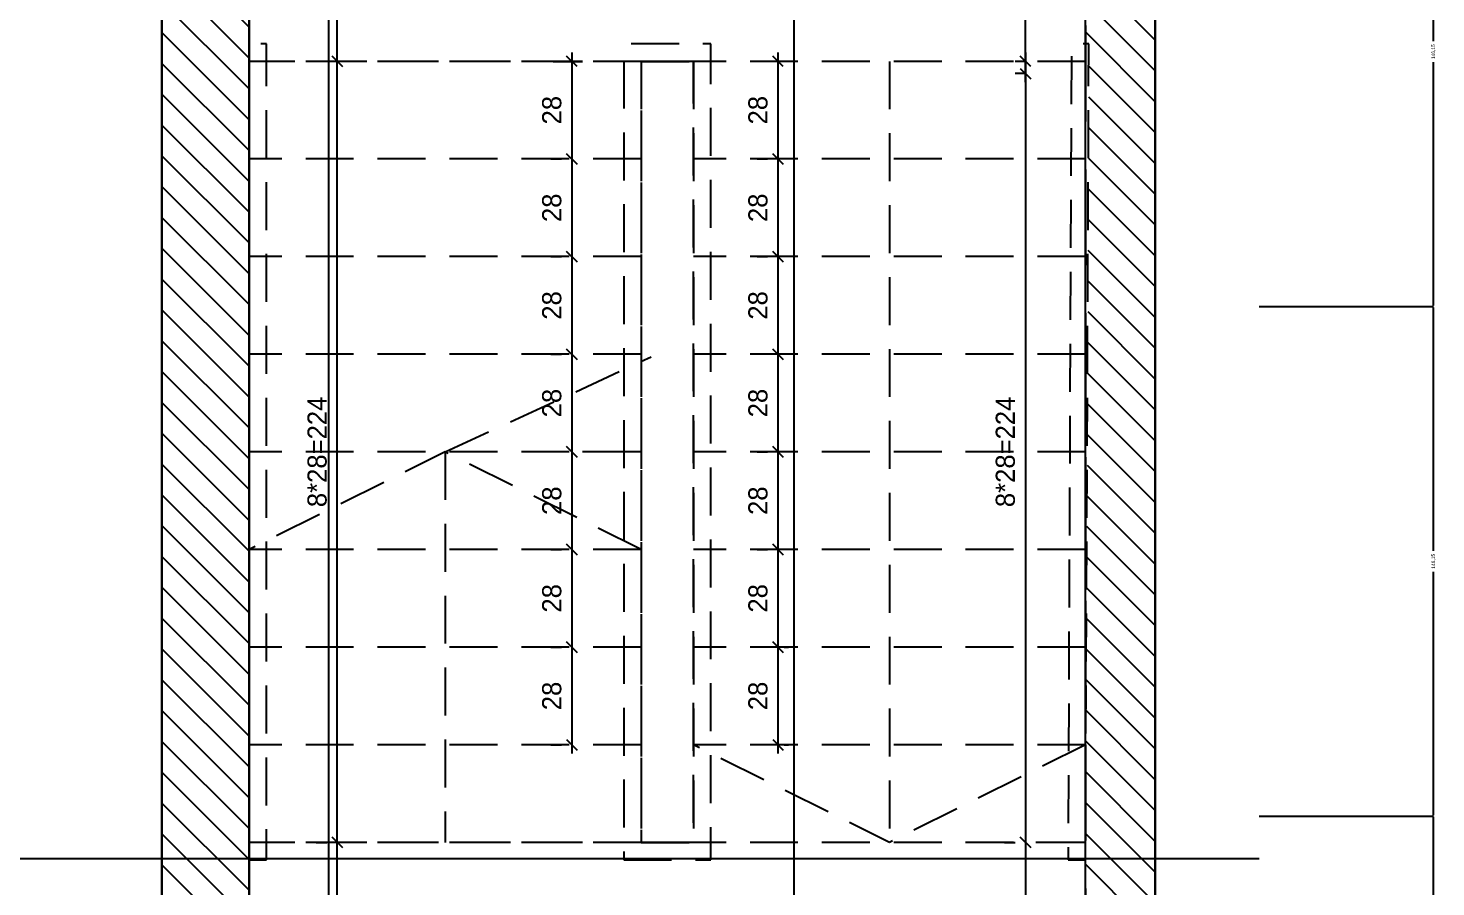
# Model space of a CAD drawing. Header units: inches. Extents: x -5298 to 11252, y 8210 to 22495.
# Drawn here: x 10427 to 10831, y 11785.3 to 12031.5 of the extents above; entities that cross this region are included whole.
import ezdxf

# ---------------------------------------------------------------- set-up
doc = ezdxf.new("R2010")
doc.units = ezdxf.units.IN
doc.header["$LTSCALE"] = 55
doc.header["$MEASUREMENT"] = 0
doc.linetypes.add('DASHED2', pattern=[0.375, 0.25, -0.125])
doc.linetypes.add('HIDDEN', pattern=[0.375, 0.25, -0.125])
doc.layers.get('Defpoints').update_dxf_attribs({"color": 40})
for name, color, linetype in [('BEAM', 3, 'Continuous'), ('dim', 2, 'Continuous'), ('dim-50-v', 2, 'Continuous'), ('ENG_beton nifsak', 4, 'Continuous'), ('ENG_beton ole', 3, 'DASHED2'), ('HATCH', 8, 'Continuous'), ('V', 1, 'Continuous')]:
    doc.layers.add(name, color=color, linetype=linetype)
doc.styles.add('HEBTXT', font='hebtxt-weld.shx')
doc.styles.get("Standard").update_dxf_attribs({"font": 'arial.ttf'})
doc.dimstyles.new('25', dxfattribs={"dimtxt": 5.5, "dimasz": 3, "dimexe": 3, "dimexo": 6, "dimgap": 3, "dimtad": 1, "dimdec": 0, "dimrnd": 0.5, "dimtxsty": 'HEBTXT', "dimblk1": 'OBLIQUE', "dimblk2": 'OBLIQUE', "dimsah": 1, "dimcen": 1, "dimdle": 2.5, "dimclre": 9, "dimclrt": 3, "dimazin": 3, "dimtfac": 1, "dimtdec": 0, "dimtix": 1, "dimtmove": 2, "dimatfit": 3, "dimldrblk": 'OBLIQUE'})
doc.dimstyles.get("Standard").update_dxf_attribs({"dimtxt": 2.5, "dimasz": 2.5, "dimexe": 1.25, "dimexo": 0.625, "dimtad": 1, "dimtxsty": 'Standard', "dimcen": 2.5, "dimazin": 3, "dimtfac": 1, "dimtmove": 0, "dimatfit": 3})

# ---------------------------------------------------------------- blocks, each defined once
blk = doc.blocks.new('_OBLIQUE')
at = {"color": 0, "linetype": 'ByBlock'}
blk.add_line((-0.5, -0.5), (0.5, 0.5), dxfattribs=at)
blk = doc.blocks.new('*D318')
at = {"layer": 'Defpoints', "color": 0, "linetype": 'Continuous', "transparency": 16777216}
for p in [(10713.22, 12170), (10721.08, 12170, 0), (10719.22, 12018.49)]:
    blk.add_point(p, dxfattribs=at)
at = {"layer": 'dim-50-v', "color": 0, "linetype": 'Continuous', "lineweight": -2, "transparency": 16777216}
blk.add_line((10713.22, 12015.99), (10713.22, 12172.5), dxfattribs=at)
at = {"layer": 'dim-50-v', "color": 9, "linetype": 'Continuous', "lineweight": -2, "transparency": 16777216}
for p, q in [((10715.08, 12170), (10710.22, 12170)), ((10713.22, 12018.49), (10710.22, 12018.49))]:
    blk.add_line(p, q, dxfattribs=at)
at = {"layer": 'dim-50-v', "color": 0, "linetype": 'Continuous', "lineweight": -2, "transparency": 16777216, "xscale": 3, "yscale": 3, "zscale": 3}
for p, rotation in [((10713.22, 12170), 90), ((10713.22, 12018.49), 270)]:
    blk.add_blockref('_OBLIQUE', p, dxfattribs=dict(at, rotation=rotation))
at = {"layer": 'dim-50-v', "color": 3, "linetype": 'Continuous', "transparency": 16777216, "insert": (10707.47, 12118.54), "char_height": 5.5, "attachment_point": 5, "rotation": 90, "style": 'HEBTXT'}
blk.add_mtext('\\A1;152', dxfattribs=at)
blk = doc.blocks.new('*D319')
at = {"layer": 'Defpoints', "color": 0, "linetype": 'Continuous', "transparency": 16777216}
for p in [(10713.22, 11797.99, 0), (10713.22, 11683.5), (10726.14, 11683.5, 0)]:
    blk.add_point(p, dxfattribs=at)
at = {"layer": 'dim-50-v', "color": 0, "linetype": 'Continuous', "lineweight": -2, "transparency": 16777216}
blk.add_line((10713.22, 11800.49), (10713.22, 11681), dxfattribs=at)
at = {"layer": 'dim-50-v', "color": 9, "linetype": 'Continuous', "lineweight": -2, "transparency": 16777216}
for p, q in [((10719.22, 11797.99), (10716.22, 11797.99)), ((10720.14, 11683.5), (10710.22, 11683.5))]:
    blk.add_line(p, q, dxfattribs=at)
at = {"layer": 'dim-50-v', "color": 0, "linetype": 'Continuous', "lineweight": -2, "transparency": 16777216, "xscale": 3, "yscale": 3, "zscale": 3}
for p, rotation in [((10713.22, 11797.99), 90), ((10713.22, 11683.5), 270)]:
    blk.add_blockref('_OBLIQUE', p, dxfattribs=dict(at, rotation=rotation))
at = {"layer": 'dim-50-v', "color": 3, "linetype": 'Continuous', "transparency": 16777216, "insert": (10707.47, 11745.64), "char_height": 5.5, "attachment_point": 5, "rotation": 90, "style": 'HEBTXT'}
blk.add_mtext('\\A1;115', dxfattribs=at)
blk = doc.blocks.new('*D328')
at = {"layer": 'Defpoints', "color": 0, "linetype": 'Continuous', "transparency": 16777216}
for p in [(10637.97, 11853.99, 0), (10642.22, 11853.99), (10637.97, 11825.99, 0)]:
    blk.add_point(p, dxfattribs=at)
at = {"layer": 'dim-50-v', "color": 0, "linetype": 'Continuous', "lineweight": -2, "transparency": 16777216}
blk.add_line((10642.22, 11823.49), (10642.22, 11856.49), dxfattribs=at)
at = {"layer": 'dim-50-v', "color": 9, "linetype": 'Continuous', "lineweight": -2, "transparency": 16777216}
for p, q in [((10643.97, 11853.99), (10645.22, 11853.99)), ((10643.97, 11825.99), (10645.22, 11825.99))]:
    blk.add_line(p, q, dxfattribs=at)
at = {"layer": 'dim-50-v', "color": 0, "linetype": 'Continuous', "lineweight": -2, "transparency": 16777216, "xscale": 3, "yscale": 3, "zscale": 3}
for p, rotation in [((10642.22, 11853.99), 90), ((10642.22, 11825.99), 270)]:
    blk.add_blockref('_OBLIQUE', p, dxfattribs=dict(at, rotation=rotation))
at = {"layer": 'dim-50-v', "color": 3, "linetype": 'Continuous', "transparency": 16777216, "insert": (10636.47, 11839.99), "char_height": 5.5, "attachment_point": 5, "rotation": 90, "style": 'HEBTXT'}
blk.add_mtext('\\A1;28', dxfattribs=at)
blk = doc.blocks.new('*D329')
at = {"layer": 'Defpoints', "color": 0, "linetype": 'Continuous', "transparency": 16777216}
for p in [(10642.22, 11881.99, 0), (10642.22, 11881.99), (10637.97, 11853.99, 0)]:
    blk.add_point(p, dxfattribs=at)
at = {"layer": 'dim-50-v', "color": 0, "linetype": 'Continuous', "lineweight": -2, "transparency": 16777216}
blk.add_line((10642.22, 11851.49), (10642.22, 11884.49), dxfattribs=at)
at = {"layer": 'dim-50-v', "color": 9, "linetype": 'Continuous', "lineweight": -2, "transparency": 16777216}
for p, q in [((10636.22, 11881.99), (10639.22, 11881.99)), ((10643.97, 11853.99), (10645.22, 11853.99))]:
    blk.add_line(p, q, dxfattribs=at)
at = {"layer": 'dim-50-v', "color": 0, "linetype": 'Continuous', "lineweight": -2, "transparency": 16777216, "xscale": 3, "yscale": 3, "zscale": 3}
for p, rotation in [((10642.22, 11881.99), 90), ((10642.22, 11853.99), 270)]:
    blk.add_blockref('_OBLIQUE', p, dxfattribs=dict(at, rotation=rotation))
at = {"layer": 'dim-50-v', "color": 3, "linetype": 'Continuous', "transparency": 16777216, "insert": (10636.47, 11867.99), "char_height": 5.5, "attachment_point": 5, "rotation": 90, "style": 'HEBTXT'}
blk.add_mtext('\\A1;28', dxfattribs=at)
blk = doc.blocks.new('*D330')
at = {"layer": 'Defpoints', "color": 0, "linetype": 'Continuous', "transparency": 16777216}
for p in [(10642.22, 11909.99, 0), (10642.22, 11909.99), (10642.22, 11881.99, 0)]:
    blk.add_point(p, dxfattribs=at)
at = {"layer": 'dim-50-v', "color": 9, "linetype": 'Continuous', "lineweight": -2, "transparency": 16777216}
for p, q in [((10636.22, 11909.99), (10639.22, 11909.99)), ((10636.22, 11881.99), (10639.22, 11881.99))]:
    blk.add_line(p, q, dxfattribs=at)
at = {"layer": 'dim-50-v', "color": 0, "linetype": 'Continuous', "lineweight": -2, "transparency": 16777216}
blk.add_line((10642.22, 11879.49), (10642.22, 11912.49), dxfattribs=at)
at = {"layer": 'dim-50-v', "color": 0, "linetype": 'Continuous', "lineweight": -2, "transparency": 16777216, "xscale": 3, "yscale": 3, "zscale": 3}
for p, rotation in [((10642.22, 11909.99), 90), ((10642.22, 11881.99), 270)]:
    blk.add_blockref('_OBLIQUE', p, dxfattribs=dict(at, rotation=rotation))
at = {"layer": 'dim-50-v', "color": 3, "linetype": 'Continuous', "transparency": 16777216, "insert": (10636.47, 11895.99), "char_height": 5.5, "attachment_point": 5, "rotation": 90, "style": 'HEBTXT'}
blk.add_mtext('\\A1;28', dxfattribs=at)
blk = doc.blocks.new('*D331')
at = {"layer": 'Defpoints', "color": 0, "linetype": 'Continuous', "transparency": 16777216}
for p in [(10642.22, 11937.99), (10646.23, 11937.99, 0), (10642.22, 11909.99, 0)]:
    blk.add_point(p, dxfattribs=at)
at = {"layer": 'dim-50-v', "color": 9, "linetype": 'Continuous', "lineweight": -2, "transparency": 16777216}
for p, q in [((10640.23, 11937.99), (10639.22, 11937.99)), ((10636.22, 11909.99), (10639.22, 11909.99))]:
    blk.add_line(p, q, dxfattribs=at)
at = {"layer": 'dim-50-v', "color": 0, "linetype": 'Continuous', "lineweight": -2, "transparency": 16777216}
blk.add_line((10642.22, 11907.49), (10642.22, 11940.49), dxfattribs=at)
at = {"layer": 'dim-50-v', "color": 0, "linetype": 'Continuous', "lineweight": -2, "transparency": 16777216, "xscale": 3, "yscale": 3, "zscale": 3}
for p, rotation in [((10642.22, 11937.99), 90), ((10642.22, 11909.99), 270)]:
    blk.add_blockref('_OBLIQUE', p, dxfattribs=dict(at, rotation=rotation))
at = {"layer": 'dim-50-v', "color": 3, "linetype": 'Continuous', "transparency": 16777216, "insert": (10636.47, 11923.99), "char_height": 5.5, "attachment_point": 5, "rotation": 90, "style": 'HEBTXT'}
blk.add_mtext('\\A1;28', dxfattribs=at)
blk = doc.blocks.new('*D332')
at = {"layer": 'Defpoints', "color": 0, "linetype": 'Continuous', "transparency": 16777216}
for p in [(10642.22, 11965.99, 0), (10642.22, 11965.99), (10646.23, 11937.99, 0)]:
    blk.add_point(p, dxfattribs=at)
at = {"layer": 'dim-50-v', "color": 9, "linetype": 'Continuous', "lineweight": -2, "transparency": 16777216}
for p, q in [((10636.22, 11965.99), (10639.22, 11965.99)), ((10640.23, 11937.99), (10639.22, 11937.99))]:
    blk.add_line(p, q, dxfattribs=at)
at = {"layer": 'dim-50-v', "color": 0, "linetype": 'Continuous', "lineweight": -2, "transparency": 16777216}
blk.add_line((10642.22, 11935.49), (10642.22, 11968.49), dxfattribs=at)
at = {"layer": 'dim-50-v', "color": 0, "linetype": 'Continuous', "lineweight": -2, "transparency": 16777216, "xscale": 3, "yscale": 3, "zscale": 3}
for p, rotation in [((10642.22, 11965.99), 90), ((10642.22, 11937.99), 270)]:
    blk.add_blockref('_OBLIQUE', p, dxfattribs=dict(at, rotation=rotation))
at = {"layer": 'dim-50-v', "color": 3, "linetype": 'Continuous', "transparency": 16777216, "insert": (10636.47, 11951.99), "char_height": 5.5, "attachment_point": 5, "rotation": 90, "style": 'HEBTXT'}
blk.add_mtext('\\A1;28', dxfattribs=at)
blk = doc.blocks.new('*D333')
at = {"layer": 'Defpoints', "color": 0, "linetype": 'Continuous', "transparency": 16777216}
for p in [(10642.22, 11993.99, 0), (10642.22, 11993.99), (10642.22, 11965.99, 0)]:
    blk.add_point(p, dxfattribs=at)
at = {"layer": 'dim-50-v', "color": 9, "linetype": 'Continuous', "lineweight": -2, "transparency": 16777216}
for p, q in [((10636.22, 11993.99), (10639.22, 11993.99)), ((10636.22, 11965.99), (10639.22, 11965.99))]:
    blk.add_line(p, q, dxfattribs=at)
at = {"layer": 'dim-50-v', "color": 0, "linetype": 'Continuous', "lineweight": -2, "transparency": 16777216}
blk.add_line((10642.22, 11963.49), (10642.22, 11996.49), dxfattribs=at)
at = {"layer": 'dim-50-v', "color": 0, "linetype": 'Continuous', "lineweight": -2, "transparency": 16777216, "xscale": 3, "yscale": 3, "zscale": 3}
for p, rotation in [((10642.22, 11993.99), 90), ((10642.22, 11965.99), 270)]:
    blk.add_blockref('_OBLIQUE', p, dxfattribs=dict(at, rotation=rotation))
at = {"layer": 'dim-50-v', "color": 3, "linetype": 'Continuous', "transparency": 16777216, "insert": (10636.47, 11979.99), "char_height": 5.5, "attachment_point": 5, "rotation": 90, "style": 'HEBTXT'}
blk.add_mtext('\\A1;28', dxfattribs=at)
blk = doc.blocks.new('*D334')
at = {"layer": 'Defpoints', "color": 0, "linetype": 'Continuous', "transparency": 16777216}
for p in [(10642.22, 12021.99), (10646.72, 12021.99, 0), (10642.22, 11993.99, 0)]:
    blk.add_point(p, dxfattribs=at)
at = {"layer": 'dim-50-v', "color": 9, "linetype": 'Continuous', "lineweight": -2, "transparency": 16777216}
for p, q in [((10640.72, 12021.99), (10639.22, 12021.99)), ((10636.22, 11993.99), (10639.22, 11993.99))]:
    blk.add_line(p, q, dxfattribs=at)
at = {"layer": 'dim-50-v', "color": 0, "linetype": 'Continuous', "lineweight": -2, "transparency": 16777216}
blk.add_line((10642.22, 11991.49), (10642.22, 12024.49), dxfattribs=at)
at = {"layer": 'dim-50-v', "color": 0, "linetype": 'Continuous', "lineweight": -2, "transparency": 16777216, "xscale": 3, "yscale": 3, "zscale": 3}
for p, rotation in [((10642.22, 12021.99), 90), ((10642.22, 11993.99), 270)]:
    blk.add_blockref('_OBLIQUE', p, dxfattribs=dict(at, rotation=rotation))
at = {"layer": 'dim-50-v', "color": 3, "linetype": 'Continuous', "transparency": 16777216, "insert": (10636.47, 12007.99), "char_height": 5.5, "attachment_point": 5, "rotation": 90, "style": 'HEBTXT'}
blk.add_mtext('\\A1;28', dxfattribs=at)
blk = doc.blocks.new('*D335')
at = {"layer": 'Defpoints', "color": 0, "linetype": 'Continuous', "transparency": 16777216}
for p in [(10571.68, 12021.99, 0), (10583.06, 11993.99, 0), (10583.06, 11993.99)]:
    blk.add_point(p, dxfattribs=at)
at = {"layer": 'dim-50-v', "color": 9, "linetype": 'Continuous', "lineweight": -2, "transparency": 16777216}
for p, q in [((10577.68, 12021.99), (10586.06, 12021.99)), ((10577.06, 11993.99), (10580.06, 11993.99))]:
    blk.add_line(p, q, dxfattribs=at)
at = {"layer": 'dim-50-v', "color": 0, "linetype": 'Continuous', "lineweight": -2, "transparency": 16777216}
blk.add_line((10583.06, 12024.49), (10583.06, 11991.49), dxfattribs=at)
at = {"layer": 'dim-50-v', "color": 0, "linetype": 'Continuous', "lineweight": -2, "transparency": 16777216, "xscale": 3, "yscale": 3, "zscale": 3}
for p, rotation in [((10583.06, 12021.99), 90), ((10583.06, 11993.99), 270)]:
    blk.add_blockref('_OBLIQUE', p, dxfattribs=dict(at, rotation=rotation))
at = {"layer": 'dim-50-v', "color": 3, "linetype": 'Continuous', "transparency": 16777216, "insert": (10577.31, 12007.99), "char_height": 5.5, "attachment_point": 5, "rotation": 90, "style": 'HEBTXT'}
blk.add_mtext('\\A1;28', dxfattribs=at)
blk = doc.blocks.new('*D336')
at = {"layer": 'Defpoints', "color": 0, "linetype": 'Continuous', "transparency": 16777216}
for p in [(10583.06, 11993.99, 0), (10583.06, 11965.99, 0), (10583.06, 11965.99)]:
    blk.add_point(p, dxfattribs=at)
at = {"layer": 'dim-50-v', "color": 9, "linetype": 'Continuous', "lineweight": -2, "transparency": 16777216}
for p, q in [((10577.06, 11993.99), (10580.06, 11993.99)), ((10577.06, 11965.99), (10580.06, 11965.99))]:
    blk.add_line(p, q, dxfattribs=at)
at = {"layer": 'dim-50-v', "color": 0, "linetype": 'Continuous', "lineweight": -2, "transparency": 16777216}
blk.add_line((10583.06, 11996.49), (10583.06, 11963.49), dxfattribs=at)
at = {"layer": 'dim-50-v', "color": 0, "linetype": 'Continuous', "lineweight": -2, "transparency": 16777216, "xscale": 3, "yscale": 3, "zscale": 3}
for p, rotation in [((10583.06, 11993.99), 90), ((10583.06, 11965.99), 270)]:
    blk.add_blockref('_OBLIQUE', p, dxfattribs=dict(at, rotation=rotation))
at = {"layer": 'dim-50-v', "color": 3, "linetype": 'Continuous', "transparency": 16777216, "insert": (10577.31, 11979.99), "char_height": 5.5, "attachment_point": 5, "rotation": 90, "style": 'HEBTXT'}
blk.add_mtext('\\A1;28', dxfattribs=at)
blk = doc.blocks.new('*D337')
at = {"layer": 'Defpoints', "color": 0, "linetype": 'Continuous', "transparency": 16777216}
for p in [(10583.06, 11965.99, 0), (10583.06, 11937.99, 0), (10583.06, 11937.99)]:
    blk.add_point(p, dxfattribs=at)
at = {"layer": 'dim-50-v', "color": 9, "linetype": 'Continuous', "lineweight": -2, "transparency": 16777216}
for p, q in [((10577.06, 11965.99), (10580.06, 11965.99)), ((10577.06, 11937.99), (10580.06, 11937.99))]:
    blk.add_line(p, q, dxfattribs=at)
at = {"layer": 'dim-50-v', "color": 0, "linetype": 'Continuous', "lineweight": -2, "transparency": 16777216}
blk.add_line((10583.06, 11968.49), (10583.06, 11935.49), dxfattribs=at)
at = {"layer": 'dim-50-v', "color": 0, "linetype": 'Continuous', "lineweight": -2, "transparency": 16777216, "xscale": 3, "yscale": 3, "zscale": 3}
for p, rotation in [((10583.06, 11965.99), 90), ((10583.06, 11937.99), 270)]:
    blk.add_blockref('_OBLIQUE', p, dxfattribs=dict(at, rotation=rotation))
at = {"layer": 'dim-50-v', "color": 3, "linetype": 'Continuous', "transparency": 16777216, "insert": (10577.31, 11951.99), "char_height": 5.5, "attachment_point": 5, "rotation": 90, "style": 'HEBTXT'}
blk.add_mtext('\\A1;28', dxfattribs=at)
blk = doc.blocks.new('*D338')
at = {"layer": 'Defpoints', "color": 0, "linetype": 'Continuous', "transparency": 16777216}
for p in [(10583.06, 11937.99, 0), (10583.06, 11909.99, 0), (10583.06, 11909.99)]:
    blk.add_point(p, dxfattribs=at)
at = {"layer": 'dim-50-v', "color": 9, "linetype": 'Continuous', "lineweight": -2, "transparency": 16777216}
for p, q in [((10577.06, 11937.99), (10580.06, 11937.99)), ((10589.06, 11909.99), (10586.06, 11909.99))]:
    blk.add_line(p, q, dxfattribs=at)
at = {"layer": 'dim-50-v', "color": 0, "linetype": 'Continuous', "lineweight": -2, "transparency": 16777216}
blk.add_line((10583.06, 11940.49), (10583.06, 11907.49), dxfattribs=at)
at = {"layer": 'dim-50-v', "color": 0, "linetype": 'Continuous', "lineweight": -2, "transparency": 16777216, "xscale": 3, "yscale": 3, "zscale": 3}
for p, rotation in [((10583.06, 11937.99), 90), ((10583.06, 11909.99), 270)]:
    blk.add_blockref('_OBLIQUE', p, dxfattribs=dict(at, rotation=rotation))
at = {"layer": 'dim-50-v', "color": 3, "linetype": 'Continuous', "transparency": 16777216, "insert": (10577.31, 11923.99), "char_height": 5.5, "attachment_point": 5, "rotation": 90, "style": 'HEBTXT'}
blk.add_mtext('\\A1;28', dxfattribs=at)
blk = doc.blocks.new('*D339')
at = {"layer": 'Defpoints', "color": 0, "linetype": 'Continuous', "transparency": 16777216}
for p in [(10583.06, 11909.99, 0), (10583.06, 11881.99, 0), (10583.06, 11881.99)]:
    blk.add_point(p, dxfattribs=at)
at = {"layer": 'dim-50-v', "color": 0, "linetype": 'Continuous', "lineweight": -2, "transparency": 16777216}
blk.add_line((10583.06, 11912.49), (10583.06, 11879.49), dxfattribs=at)
at = {"layer": 'dim-50-v', "color": 9, "linetype": 'Continuous', "lineweight": -2, "transparency": 16777216}
for p, q in [((10589.06, 11909.99), (10586.06, 11909.99)), ((10577.06, 11881.99), (10580.06, 11881.99))]:
    blk.add_line(p, q, dxfattribs=at)
at = {"layer": 'dim-50-v', "color": 0, "linetype": 'Continuous', "lineweight": -2, "transparency": 16777216, "xscale": 3, "yscale": 3, "zscale": 3}
for p, rotation in [((10583.06, 11909.99), 90), ((10583.06, 11881.99), 270)]:
    blk.add_blockref('_OBLIQUE', p, dxfattribs=dict(at, rotation=rotation))
at = {"layer": 'dim-50-v', "color": 3, "linetype": 'Continuous', "transparency": 16777216, "insert": (10577.31, 11895.99), "char_height": 5.5, "attachment_point": 5, "rotation": 90, "style": 'HEBTXT'}
blk.add_mtext('\\A1;28', dxfattribs=at)
blk = doc.blocks.new('*D340')
at = {"layer": 'Defpoints', "color": 0, "linetype": 'Continuous', "transparency": 16777216}
for p in [(10583.06, 11881.99, 0), (10583.06, 11853.99, 0), (10583.06, 11853.99)]:
    blk.add_point(p, dxfattribs=at)
at = {"layer": 'dim-50-v', "color": 0, "linetype": 'Continuous', "lineweight": -2, "transparency": 16777216}
blk.add_line((10583.06, 11884.49), (10583.06, 11851.49), dxfattribs=at)
at = {"layer": 'dim-50-v', "color": 9, "linetype": 'Continuous', "lineweight": -2, "transparency": 16777216}
for p, q in [((10577.06, 11881.99), (10580.06, 11881.99)), ((10577.06, 11853.99), (10580.06, 11853.99))]:
    blk.add_line(p, q, dxfattribs=at)
at = {"layer": 'dim-50-v', "color": 0, "linetype": 'Continuous', "lineweight": -2, "transparency": 16777216, "xscale": 3, "yscale": 3, "zscale": 3}
for p, rotation in [((10583.06, 11881.99), 90), ((10583.06, 11853.99), 270)]:
    blk.add_blockref('_OBLIQUE', p, dxfattribs=dict(at, rotation=rotation))
at = {"layer": 'dim-50-v', "color": 3, "linetype": 'Continuous', "transparency": 16777216, "insert": (10577.31, 11867.99), "char_height": 5.5, "attachment_point": 5, "rotation": 90, "style": 'HEBTXT'}
blk.add_mtext('\\A1;28', dxfattribs=at)
blk = doc.blocks.new('*D341')
at = {"layer": 'Defpoints', "color": 0, "linetype": 'Continuous', "transparency": 16777216}
for p in [(10583.06, 11853.99, 0), (10583.06, 11825.99, 0), (10583.06, 11825.99)]:
    blk.add_point(p, dxfattribs=at)
at = {"layer": 'dim-50-v', "color": 0, "linetype": 'Continuous', "lineweight": -2, "transparency": 16777216}
blk.add_line((10583.06, 11856.49), (10583.06, 11823.49), dxfattribs=at)
at = {"layer": 'dim-50-v', "color": 9, "linetype": 'Continuous', "lineweight": -2, "transparency": 16777216}
for p, q in [((10577.06, 11853.99), (10580.06, 11853.99)), ((10577.06, 11825.99), (10580.06, 11825.99))]:
    blk.add_line(p, q, dxfattribs=at)
at = {"layer": 'dim-50-v', "color": 0, "linetype": 'Continuous', "lineweight": -2, "transparency": 16777216, "xscale": 3, "yscale": 3, "zscale": 3}
for p, rotation in [((10583.06, 11853.99), 90), ((10583.06, 11825.99), 270)]:
    blk.add_blockref('_OBLIQUE', p, dxfattribs=dict(at, rotation=rotation))
at = {"layer": 'dim-50-v', "color": 3, "linetype": 'Continuous', "transparency": 16777216, "insert": (10577.31, 11839.99), "char_height": 5.5, "attachment_point": 5, "rotation": 90, "style": 'HEBTXT'}
blk.add_mtext('\\A1;28', dxfattribs=at)
blk = doc.blocks.new('sdfsa')
at = {"layer": 'ENG_beton nifsak', "ltscale": 5}
blk.add_lwpolyline([(11910.61, 11975), (11910.61, 11975), (11910.61, 11565), (11625.61, 11565), (11625.61, 12095), (11910.61, 12095), (11910.61, 11975)], close=True, dxfattribs=at)
blk.add_lwpolyline([(11890.62, 11975), (11890.61, 11975), (11890.61, 12075), (11650.61, 12075), (11650.61, 11585), (11890.61, 11585), (11890.62, 11975)], dxfattribs=at)
blk = doc.blocks.new('*D1602')
at = {"layer": 'Defpoints', "color": 0, "linetype": 'Continuous', "transparency": 16777216}
for p in [(10515.72, 11797.99, 0), (10515.72, 11797.99), (10528.64, 11683.5, 0)]:
    blk.add_point(p, dxfattribs=at)
at = {"layer": 'dim-50-v', "color": 0, "linetype": 'Continuous', "lineweight": -2, "transparency": 16777216}
blk.add_line((10515.72, 11681), (10515.72, 11800.49), dxfattribs=at)
at = {"layer": 'dim-50-v', "color": 9, "linetype": 'Continuous', "lineweight": -2, "transparency": 16777216}
for p, q in [((10509.72, 11797.99), (10512.72, 11797.99)), ((10522.64, 11683.5), (10512.72, 11683.5))]:
    blk.add_line(p, q, dxfattribs=at)
at = {"layer": 'dim-50-v', "color": 0, "linetype": 'Continuous', "lineweight": -2, "transparency": 16777216, "xscale": 3, "yscale": 3, "zscale": 3}
for p, rotation in [((10515.72, 11797.99), 90), ((10515.72, 11683.5), 270)]:
    blk.add_blockref('_OBLIQUE', p, dxfattribs=dict(at, rotation=rotation))
at = {"layer": 'dim-50-v', "color": 3, "linetype": 'Continuous', "transparency": 16777216, "insert": (10509.97, 11740.74), "char_height": 5.5, "attachment_point": 5, "rotation": 90, "style": 'HEBTXT'}
blk.add_mtext('\\A1;115', dxfattribs=at)
blk = doc.blocks.new('*D1603')
at = {"layer": 'Defpoints', "color": 0, "linetype": 'Continuous', "transparency": 16777216}
for p in [(10515.72, 12021.99, 0), (10515.72, 12021.99), (10515.72, 11797.99, 0)]:
    blk.add_point(p, dxfattribs=at)
at = {"layer": 'dim-50-v', "color": 0, "linetype": 'Continuous', "lineweight": -2, "transparency": 16777216}
blk.add_line((10515.72, 11795.49), (10515.72, 12024.49), dxfattribs=at)
at = {"layer": 'dim-50-v', "color": 9, "linetype": 'Continuous', "lineweight": -2, "transparency": 16777216}
for p, q in [((10521.72, 12021.99), (10518.72, 12021.99)), ((10509.72, 11797.99), (10512.72, 11797.99))]:
    blk.add_line(p, q, dxfattribs=at)
at = {"layer": 'dim-50-v', "color": 0, "linetype": 'Continuous', "lineweight": -2, "transparency": 16777216, "xscale": 3, "yscale": 3, "zscale": 3}
for p, rotation in [((10515.72, 12021.99), 90), ((10515.72, 11797.99), 270)]:
    blk.add_blockref('_OBLIQUE', p, dxfattribs=dict(at, rotation=rotation))
at = {"layer": 'dim-50-v', "color": 3, "linetype": 'Continuous', "transparency": 16777216, "insert": (10509.97, 11909.99), "char_height": 5.5, "attachment_point": 5, "rotation": 90, "style": 'HEBTXT'}
blk.add_mtext('\\A1;8*28=224', dxfattribs=at)
blk = doc.blocks.new('*D1604')
at = {"layer": 'Defpoints', "color": 0, "linetype": 'Continuous', "transparency": 16777216}
for p in [(10515.72, 12173.49, 0), (10515.72, 12173.49), (10515.72, 12021.99, 0)]:
    blk.add_point(p, dxfattribs=at)
at = {"layer": 'dim-50-v', "color": 0, "linetype": 'Continuous', "lineweight": -2, "transparency": 16777216}
blk.add_line((10515.72, 12019.49), (10515.72, 12175.99), dxfattribs=at)
at = {"layer": 'dim-50-v', "color": 9, "linetype": 'Continuous', "lineweight": -2, "transparency": 16777216}
for p, q in [((10521.72, 12173.49), (10518.72, 12173.49)), ((10521.72, 12021.99), (10518.72, 12021.99))]:
    blk.add_line(p, q, dxfattribs=at)
at = {"layer": 'dim-50-v', "color": 0, "linetype": 'Continuous', "lineweight": -2, "transparency": 16777216, "xscale": 3, "yscale": 3, "zscale": 3}
for p, rotation in [((10515.72, 12173.49), 90), ((10515.72, 12021.99), 270)]:
    blk.add_blockref('_OBLIQUE', p, dxfattribs=dict(at, rotation=rotation))
at = {"layer": 'dim-50-v', "color": 3, "linetype": 'Continuous', "transparency": 16777216, "insert": (10509.97, 12097.74), "char_height": 5.5, "attachment_point": 5, "rotation": 90, "style": 'HEBTXT'}
blk.add_mtext('\\A1;152', dxfattribs=at)
blk = doc.blocks.new('*D1605')
at = {"layer": 'Defpoints', "color": 0, "linetype": 'Continuous', "transparency": 16777216}
for p in [(10719.22, 12021.99, 0), (10713.22, 11797.99, 0), (10713.22, 11797.99)]:
    blk.add_point(p, dxfattribs=at)
at = {"layer": 'dim-50-v', "color": 9, "linetype": 'Continuous', "lineweight": -2, "transparency": 16777216}
for p, q in [((10713.22, 12021.99), (10710.22, 12021.99)), ((10707.22, 11797.99), (10710.22, 11797.99))]:
    blk.add_line(p, q, dxfattribs=at)
at = {"layer": 'dim-50-v', "color": 0, "linetype": 'Continuous', "lineweight": -2, "transparency": 16777216}
blk.add_line((10713.22, 12024.49), (10713.22, 11795.49), dxfattribs=at)
at = {"layer": 'dim-50-v', "color": 0, "linetype": 'Continuous', "lineweight": -2, "transparency": 16777216, "xscale": 3, "yscale": 3, "zscale": 3}
for p, rotation in [((10713.22, 12021.99), 90), ((10713.22, 11797.99), 270)]:
    blk.add_blockref('_OBLIQUE', p, dxfattribs=dict(at, rotation=rotation))
at = {"layer": 'dim-50-v', "color": 3, "linetype": 'Continuous', "transparency": 16777216, "insert": (10707.47, 11909.99), "char_height": 5.5, "attachment_point": 5, "rotation": 90, "style": 'HEBTXT'}
blk.add_mtext('\\A1;8*28=224', dxfattribs=at)
blk = doc.blocks.new('dsagd')
at = {"layer": 'ENG_beton nifsak', "ltscale": 5}
for p, q in [((12580.27, 12570.82, 0), (12580.27, 13100.82, 0)), ((12865.27, 12570.82, 0), (12865.27, 13100.82, 0)), ((12605.27, 12590.82, 0), (12605.27, 13080.82, 0)), ((12845.27, 12590.82, 0), (12845.27, 13080.82, 0))]:
    blk.add_line(p, q, dxfattribs=at)
blk = doc.blocks.new('_CLOSEDFILLED')
at = {"color": 0, "linetype": 'BYBLOCK'}
blk.add_solid([(-1, 0.2), (0, 0), (-1, -0.2)], dxfattribs=at)
blk = doc.blocks.new('*D140')
at = {"color": 2}
for p, q in [((10780.33, 11805.54), (10830.33, 11805.54)), ((10830.33, 11735.46), (10830.33, 11805.29)), ((10830.33, 11659.64), (10830.33, 11729.46)), ((10780.33, 11659.39), (10830.33, 11659.39))]:
    blk.add_line(p, q, dxfattribs=at)
at = {"layer": 'Defpoints'}
for p in [(10780.33, 11805.54), (10780.33, 11659.39), (10830.33, 11659.39)]:
    blk.add_point(p, dxfattribs=at)
at = {"layer": 'dim', "color": 2, "xscale": 0.25, "yscale": 0.25}
for p, rotation in [((10830.33, 11805.54), 90), ((10830.33, 11659.39), 270)]:
    blk.add_blockref('_CLOSEDFILLED', p, dxfattribs=dict(at, rotation=rotation))
at = {"layer": 'dim', "color": 0, "insert": (10830.33, 11732.46), "char_height": 1, "attachment_point": 5, "rotation": 90}
blk.add_mtext('146,15', dxfattribs=at)
blk = doc.blocks.new('*D141')
at = {"color": 2}
for p, q in [((10780.33, 11951.69), (10830.33, 11951.69)), ((10830.33, 11881.61), (10830.33, 11951.44)), ((10830.33, 11805.79), (10830.33, 11875.61)), ((10780.33, 11805.54), (10830.33, 11805.54))]:
    blk.add_line(p, q, dxfattribs=at)
at = {"layer": 'Defpoints'}
for p in [(10780.33, 11951.69), (10780.33, 11805.54), (10830.33, 11805.54)]:
    blk.add_point(p, dxfattribs=at)
at = {"layer": 'dim', "color": 2, "xscale": 0.25, "yscale": 0.25}
for p, rotation in [((10830.33, 11951.69), 90), ((10830.33, 11805.54), 270)]:
    blk.add_blockref('_CLOSEDFILLED', p, dxfattribs=dict(at, rotation=rotation))
at = {"layer": 'dim', "color": 0, "insert": (10830.33, 11878.61), "char_height": 1, "attachment_point": 5, "rotation": 90}
blk.add_mtext('146,15', dxfattribs=at)
blk = doc.blocks.new('*D142')
at = {"color": 2}
for p, q in [((10780.33, 12097.83), (10830.33, 12097.83)), ((10830.33, 12027.76), (10830.33, 12097.58)), ((10830.33, 11951.94), (10830.33, 12021.76)), ((10780.33, 11951.69), (10830.33, 11951.69))]:
    blk.add_line(p, q, dxfattribs=at)
at = {"layer": 'Defpoints'}
for p in [(10780.33, 12097.83), (10780.33, 11951.69), (10830.33, 11951.69)]:
    blk.add_point(p, dxfattribs=at)
at = {"layer": 'dim', "color": 2, "xscale": 0.25, "yscale": 0.25}
for p, rotation in [((10830.33, 12097.83), 90), ((10830.33, 11951.69), 270)]:
    blk.add_blockref('_CLOSEDFILLED', p, dxfattribs=dict(at, rotation=rotation))
at = {"layer": 'dim', "color": 0, "insert": (10830.33, 12024.76), "char_height": 1, "attachment_point": 5, "rotation": 90}
blk.add_mtext('146,15', dxfattribs=at)

msp = doc.modelspace()

# ---------------------------------------------------------------- hatches: boundary and pattern name
at = {"layer": 'HATCH', "linetype": 'Continuous', "transparency": 33554687}
h = msp.add_hatch(dxfattribs=at)
h.set_pattern_fill('ANSI31', color=256, scale=50, angle=450)
h.set_pattern_definition([(135, (-751.727, 98.4975), (-4.4194174, -4.4194174), [])])
h.paths.add_polyline_path([(10750.434, 12193.494), (10465.434, 12193.494), (10465.434, 11663.494), (10750.434, 11663.494), (10750.434, 12073.493), (10730.438, 12073.494), (10730.438, 12026.994), (10731.405, 12026.994), (10730.435, 11794.094), (10730.434, 11683.494), (10490.434, 11683.494), (10490.434, 12173.494), (10730.434, 12173.494), (10730.434, 12163.494), (10750.434, 12163.494)])

# ---------------------------------------------------------------- linework, layer by layer
at = {"layer": 'BEAM', "color": 5}
for p, q in [((10513.34, 11513.244), (10513.34, 18236.017)), ((10646.834, 11513.244), (10646.834, 18236.017)), ((7576.475, 11793.359), (10780.328, 11793.359))]:
    msp.add_line(p, q, dxfattribs=at)
at = {"layer": 'ENG_beton nifsak', "ltscale": 5}
for p, q in [((10465.434, 11663.494, 0), (10465.434, 12193.494, 0)), ((10490.434, 11683.494, 0), (10490.434, 12173.494, 0)), ((10490.434, 11683.494, 0), (10490.434, 12173.494, 0))]:
    msp.add_line(p, q, dxfattribs=at)
at = {"layer": 'ENG_beton ole', "ltscale": 2}
for p, q in [((10490.434, 12173.494, 0), (10490.434, 11683.494, 0)), ((10490.434, 12173.494, 0), (10490.434, 11683.494, 0)), ((10730.434, 12073.494, 0), (10730.434, 11683.494, 0)), ((10750.434, 12073.494, 0), (10750.434, 11663.494, 0))]:
    msp.add_line(p, q, dxfattribs=at)
at = {"layer": 'V', "linetype": 'HIDDEN'}
for p, q in [((10730.434, 12021.994, 0), (10490.434, 12021.994, 0)), ((10602.934, 12021.994, 0), (10602.934, 11797.994, 0)), ((10617.934, 12021.994, 0), (10602.934, 12021.994, 0)), ((10602.939, 12021.993, 0), (10617.939, 12021.993, 0)), ((10617.934, 12021.994, 0), (10617.934, 11797.994, 0)), ((10730.434, 12021.994, 0), (10617.934, 12021.994, 0)), ((10730.434, 11993.994, 0), (10617.934, 11993.994, 0)), ((10730.434, 11965.994, 0), (10617.934, 11965.994, 0)), ((10730.434, 11937.994, 0), (10617.934, 11937.994, 0)), ((10730.434, 11909.994, 0), (10617.934, 11909.994, 0)), ((10730.434, 11881.994, 0), (10617.934, 11881.994, 0)), ((10730.434, 11853.994, 0), (10617.934, 11853.994, 0)), ((10730.434, 11825.994, 0), (10617.934, 11825.994, 0)), ((10730.434, 11797.994, 0), (10490.434, 11797.994, 0)), ((10617.934, 11797.994, 0), (10602.934, 11797.994, 0)), ((10730.434, 11797.994, 0), (10617.934, 11797.994, 0))]:
    msp.add_line(p, q, dxfattribs=at)
at = {"layer": 'V', "linetype": 'HIDDEN', "elevation": 0, "flags": 128}
for points in [[(10490.434, 11792.994), (10495.434, 11792.994), (10495.434, 12026.994), (10490.434, 12026.994)], [(10597.931, 11792.996), (10622.931, 11792.996), (10622.934, 12026.994), (10597.934, 12026.994)], [(10725.431, 11792.996), (10730.431, 11792.996), (10731.405, 12026.994), (10726.405, 12026.994)], [(10602.931, 11797.996), (10617.931, 11797.996), (10617.934, 12021.994), (10602.934, 12021.994)]]:
    msp.add_lwpolyline(points, close=True, dxfattribs=at)
for points in [[(10602.934, 12021.994), (10490.434, 12021.994)], [(10674.184, 12021.994), (10674.184, 11797.994)], [(10602.934, 11993.994), (10490.434, 11993.994)], [(10602.934, 11965.994), (10490.434, 11965.994)], [(10602.934, 11937.994), (10490.434, 11937.994)], [(10546.684, 11909.994), (10605.819, 11937.228)], [(10602.934, 11909.994), (10490.434, 11909.994)], [(10602.934, 11881.994), (10546.684, 11909.994), (10490.434, 11881.994)], [(10546.684, 11909.994), (10546.684, 11797.994)], [(10602.934, 11881.994), (10490.434, 11881.994)], [(10602.934, 11853.994), (10490.434, 11853.994)], [(10602.934, 11825.994), (10490.434, 11825.994)], [(10730.434, 11825.994), (10674.184, 11797.994), (10617.934, 11825.994)], [(10602.934, 11797.994), (10490.434, 11797.994)]]:
    msp.add_lwpolyline(points, dxfattribs=at)

# ---------------------------------------------------------------- block references
at = {"layer": 'dim', "color": 2, "linetype": 'Continuous'}
for name, p in [('sdfsa', (-1160.178, 98.498, 0)), ('dsagd', (-2114.832, -907.329, 0))]:
    msp.add_blockref(name, p, dxfattribs=at)

# ---------------------------------------------------------------- dimensions: what is measured, and where the dimension line sits
at = {"layer": 'dim', "color": 2}
for base, p1, p2, picture, middle in [((10830.328, 11951.686), (10780.328, 11951.686), (10780.328, 12097.833), '*D142', (10830.328, 12024.759)), ((10830.328, 11805.538), (10780.328, 11805.538), (10780.328, 11951.686), '*D141', (10830.328, 11878.612)), ((10830.328, 11659.391), (10780.328, 11659.391), (10780.328, 11805.538), '*D140', (10830.328, 11732.465))]:
    dim = msp.add_linear_dim(base=base, p1=p1, p2=p2, angle=90, dimstyle='Standard', dxfattribs=at)
    dim.commit()
    dim.dimension.update_dxf_attribs({"geometry": picture, "text_midpoint": middle})
at = {"layer": 'dim-50-v', "color": 2, "linetype": 'Continuous'}
for base, p1, p2, picture, middle in [((10515.7236703, 12173.4936383), (10515.7236701, 12021.9936379, 0.0000004), (10515.7236703, 12173.4936383, -0.0000001), '*D1604', (10509.9736703, 12097.7436381)), ((10515.724, 11797.994), (10528.644, 11683.496, 0), (10515.724, 11797.994, 0), '*D1602', (10509.974, 11740.745))]:
    dim = msp.add_linear_dim(base=base, p1=p1, p2=p2, angle=90, dimstyle='25', dxfattribs=at)
    dim.commit()
    dim.dimension.update_dxf_attribs({"geometry": picture, "text_midpoint": middle})
at = {"layer": 'dim-50-v', "linetype": 'Continuous'}
for base, p1, p2, picture, middle in [((10713.224, 12169.996, 0), (10719.224, 12018.494, 0), (10721.075, 12169.996, 0), '*D318', (10707.474, 12118.539, 0)), ((10713.224, 11683.496, 0), (10713.224, 11797.994, 0), (10726.144, 11683.496, 0), '*D319', (10707.474, 11745.64, 0))]:
    dim = msp.add_linear_dim(base=base, p1=p1, p2=p2, angle=90, dimstyle='25', dxfattribs=at)
    dim.commit()
    dim.dimension.update_dxf_attribs({"geometry": picture, "text_midpoint": middle, "dimtype": 160})
at = {"layer": 'dim-50-v', "color": 2, "linetype": 'Continuous'}
for base, p1, p2, picture, middle in [((10515.724, 12021.994), (10515.724, 11797.994, 0), (10515.724, 12021.994, 0), '*D1603', (10509.974, 11909.994)), ((10713.224, 11797.994), (10719.224, 12021.994, 0), (10713.224, 11797.994, 0), '*D1605', (10707.474, 11909.994))]:
    dim = msp.add_linear_dim(base=base, p1=p1, p2=p2, angle=90, text='8*28=<>', dimstyle='25', dxfattribs=at)
    dim.commit()
    dim.dimension.update_dxf_attribs({"geometry": picture, "text_midpoint": middle})
at = {"layer": 'dim-50-v', "linetype": 'Continuous'}
for base, p1, p2, picture, middle in [((10583.06, 11993.994, 0), (10571.682, 12021.994, 0), (10583.06, 11993.994, 0), '*D335', (10577.31, 12007.994, 0)), ((10642.217, 12021.994, 0), (10642.217, 11993.994, 0), (10646.723, 12021.994, 0), '*D334', (10636.467, 12007.994, 0)), ((10583.06, 11965.994, 0), (10583.06, 11993.994, 0), (10583.06, 11965.994, 0), '*D336', (10577.31, 11979.994, 0)), ((10642.217, 11993.994, 0), (10642.217, 11965.994, 0), (10642.217, 11993.994, 0), '*D333', (10636.467, 11979.994, 0)), ((10583.06, 11937.994, 0), (10583.06, 11965.994, 0), (10583.06, 11937.994, 0), '*D337', (10577.31, 11951.994, 0)), ((10642.217, 11965.994, 0), (10646.229, 11937.994, 0), (10642.217, 11965.994, 0), '*D332', (10636.467, 11951.994, 0)), ((10583.06, 11909.994, 0), (10583.06, 11937.994, 0), (10583.06, 11909.994, 0), '*D338', (10577.31, 11923.994, 0)), ((10642.217, 11937.994, 0), (10642.217, 11909.994, 0), (10646.229, 11937.994, 0), '*D331', (10636.467, 11923.994, 0)), ((10583.06, 11881.994, 0), (10583.06, 11909.994, 0), (10583.06, 11881.994, 0), '*D339', (10577.31, 11895.994, 0)), ((10642.217, 11909.994, 0), (10642.217, 11881.994, 0), (10642.217, 11909.994, 0), '*D330', (10636.467, 11895.994, 0)), ((10583.06, 11853.994, 0), (10583.06, 11881.994, 0), (10583.06, 11853.994, 0), '*D340', (10577.31, 11867.994, 0)), ((10642.217, 11881.994, 0), (10637.966, 11853.994, 0), (10642.217, 11881.994, 0), '*D329', (10636.467, 11867.994, 0)), ((10583.06, 11825.994, 0), (10583.06, 11853.994, 0), (10583.06, 11825.994, 0), '*D341', (10577.31, 11839.994, 0)), ((10642.217, 11853.994, 0), (10637.966, 11825.994, 0), (10637.966, 11853.994, 0), '*D328', (10636.467, 11839.994, 0))]:
    dim = msp.add_linear_dim(base=base, p1=p1, p2=p2, angle=90, dimstyle='25', dxfattribs=at)
    dim.commit()
    dim.dimension.update_dxf_attribs({"geometry": picture, "text_midpoint": middle})

doc.saveas('drawing.dxf')
